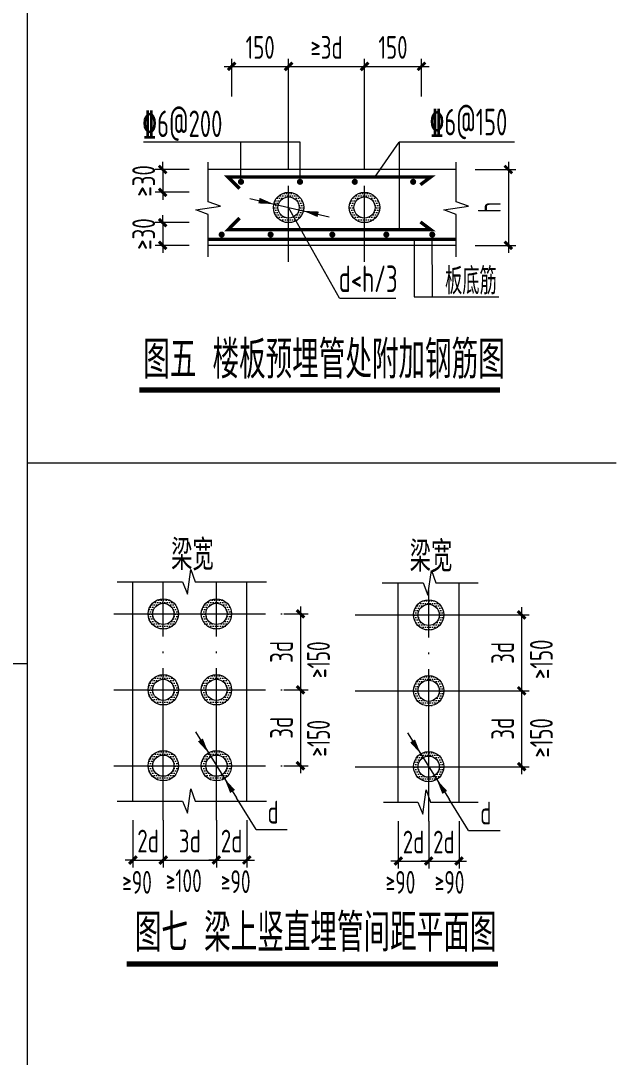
# Model space of a CAD drawing. Extents: x -129922 to 1190196, y -520662 to 139923.
# Drawn here: x -45341 to -37590, y -225786 to -212128 of the extents above; entities that cross this region are included whole.
import ezdxf

# ---------------------------------------------------------------- set-up
doc = ezdxf.new("R2010")
doc.units = 0
doc.header["$LTSCALE"] = 1000
doc.header["$MEASUREMENT"] = 0
doc.linetypes.add('DOTE', pattern=[2.42, 2, -0.2, 0.02, -0.2])
doc.layers.add('$AUDIT_BAD_LAYER3', color=7, linetype='Continuous')
for name, color, linetype, lineweight in [('S-基础-DIM', 3, 'Continuous', 20), ('S-墙柱-REIN', 1, 'Continuous', 20), ('S-大样-HATCH', 251, 'Continuous', 9), ('S-大样-实线', 2, 'Continuous', 20), ('S-轴网-轴线', 1, 'DOTE', 9), ('S-通用-TAB', 7, 'Continuous', 20), ('S-通用-TEXT', 7, 'Continuous', 20), ('S-通用-THIN', 7, 'Continuous', 20)]:
    doc.layers.add(name, color=color, linetype=linetype, lineweight=lineweight)
doc.styles.add('TSSD_Dimension', font='tssdeng.shx', dxfattribs={"width": 0.7, "bigfont": 'HZTXT.SHX'})
doc.styles.add('TSSD_Rein', font='tssdeng.shx', dxfattribs={"width": 0.7, "bigfont": 'hztxt.shx'})
doc.styles.add('TSSD_Rein_300(数字)', font='Tssdeng.shx', dxfattribs={"width": 0.65, "height": 300, "bigfont": 'hztxt.shx'})
doc.styles.add('TSSD_Rein_350（文字）', font='Tssdeng.shx', dxfattribs={"width": 0.65, "height": 350, "bigfont": 'hztxt.shx'})
doc.dimstyles.new('TSSD_20_100', dxfattribs={"dimtxt": 250, "dimasz": 100, "dimexe": 100, "dimexo": 250, "dimgap": 100, "dimtad": 1, "dimdec": 0, "dimlfac": 0.2, "dimzin": 0, "dimdsep": 46, "dimtxsty": 'TSSD_Dimension', "dimblk": 'ARCHTICK', "dimcen": 0, "dimdle": 100, "dimclrt": 7, "dimadec": 0, "dimazin": 0, "dimtfac": 1, "dimtdec": 0, "dimtix": 1, "dimtmove": 2, "dimatfit": 3, "dimfxl": 0, "dimtolj": 1, "dimtzin": 0, "dimarcsym": 0})
pattern_1 = [(360, (79472.4, 295094.177), (15.625, 31.25), [0, -31.25])]

# ---------------------------------------------------------------- blocks, each defined once
blk = doc.blocks.new('_ArchTick')
at = {"color": 0, "linetype": 'ByBlock', "const_width": 0.4}
blk.add_lwpolyline([(-0.5, -0.5), (0.5, 0.5)], dxfattribs=at)
blk = doc.blocks.new('*D992')
at = {"layer": '$AUDIT_BAD_LAYER3', "color": 0, "lineweight": -2, "transparency": 16777216}
for p, q in [((181505, 296296), (181505, 295096)), ((181286, 296196), (181605, 296196)), ((181286, 295196), (181605, 295196))]:
    blk.add_line(p, q, dxfattribs=at)
at = {"layer": 'Defpoints', "color": 0, "transparency": 16777216}
for p in [(181036, 296196), (181036, 295196), (181505, 295196)]:
    blk.add_point(p, dxfattribs=at)
at = {"layer": '$AUDIT_BAD_LAYER3', "color": 0, "lineweight": -2, "transparency": 16777216, "xscale": 100, "yscale": 100, "zscale": 100}
for p, rotation in [((181505, 296196), 90), ((181505, 295196), 270)]:
    blk.add_blockref('_ArchTick', p, dxfattribs=dict(at, rotation=rotation))
at = {"layer": '$AUDIT_BAD_LAYER3', "color": 7, "transparency": 16777216, "insert": (181255, 295696), "char_height": 300, "attachment_point": 5, "rotation": 90, "style": 'TSSD_Dimension'}
blk.add_mtext('\\A1;3d', dxfattribs=at)
blk = doc.blocks.new('*D993')
at = {"layer": '$AUDIT_BAD_LAYER3', "color": 0, "lineweight": -2, "transparency": 16777216}
for p, q in [((181505, 295296), (181505, 294096)), ((181286, 295196), (181605, 295196)), ((181286, 294196), (181605, 294196))]:
    blk.add_line(p, q, dxfattribs=at)
at = {"layer": 'Defpoints', "color": 0, "transparency": 16777216}
for p in [(181036, 295196), (181036, 294196), (181505, 294196)]:
    blk.add_point(p, dxfattribs=at)
at = {"layer": '$AUDIT_BAD_LAYER3', "color": 0, "lineweight": -2, "transparency": 16777216, "xscale": 100, "yscale": 100, "zscale": 100}
for p, rotation in [((181505, 295196), 90), ((181505, 294196), 270)]:
    blk.add_blockref('_ArchTick', p, dxfattribs=dict(at, rotation=rotation))
at = {"layer": '$AUDIT_BAD_LAYER3', "color": 7, "transparency": 16777216, "insert": (181255, 294696), "char_height": 300, "attachment_point": 5, "rotation": 90, "style": 'TSSD_Dimension'}
blk.add_mtext('\\A1;3d', dxfattribs=at)
blk = doc.blocks.new('*D994')
at = {"layer": '$AUDIT_BAD_LAYER3', "color": 0, "lineweight": -2, "transparency": 16777216}
for p, q in [((184418, 296283), (184418, 295083)), ((184199, 296183), (184518, 296183)), ((184199, 295183), (184518, 295183))]:
    blk.add_line(p, q, dxfattribs=at)
at = {"layer": 'Defpoints', "color": 0, "transparency": 16777216}
for p in [(183949, 296183), (183949, 295183), (184418, 295183)]:
    blk.add_point(p, dxfattribs=at)
at = {"layer": '$AUDIT_BAD_LAYER3', "color": 0, "lineweight": -2, "transparency": 16777216, "xscale": 100, "yscale": 100, "zscale": 100}
for p, rotation in [((184418, 296183), 90), ((184418, 295183), 270)]:
    blk.add_blockref('_ArchTick', p, dxfattribs=dict(at, rotation=rotation))
at = {"layer": '$AUDIT_BAD_LAYER3', "color": 7, "transparency": 16777216, "insert": (184168, 295683), "char_height": 300, "attachment_point": 5, "rotation": 90, "style": 'TSSD_Dimension'}
blk.add_mtext('\\A1;3d', dxfattribs=at)
blk = doc.blocks.new('*D995')
at = {"layer": '$AUDIT_BAD_LAYER3', "color": 0, "lineweight": -2, "transparency": 16777216}
for p, q in [((184199, 295183), (184518, 295183)), ((184418, 295283), (184418, 294083)), ((184199, 294183), (184518, 294183))]:
    blk.add_line(p, q, dxfattribs=at)
at = {"layer": 'Defpoints', "color": 0, "transparency": 16777216}
for p in [(183949, 295183), (183949, 294183), (184418, 294183)]:
    blk.add_point(p, dxfattribs=at)
at = {"layer": '$AUDIT_BAD_LAYER3', "color": 0, "lineweight": -2, "transparency": 16777216, "xscale": 100, "yscale": 100, "zscale": 100}
for p, rotation in [((184418, 295183), 90), ((184418, 294183), 270)]:
    blk.add_blockref('_ArchTick', p, dxfattribs=dict(at, rotation=rotation))
at = {"layer": '$AUDIT_BAD_LAYER3', "color": 7, "transparency": 16777216, "insert": (184168, 294683), "char_height": 300, "attachment_point": 5, "rotation": 90, "style": 'TSSD_Dimension'}
blk.add_mtext('\\A1;3d', dxfattribs=at)
blk = doc.blocks.new('*D996')
at = {"layer": '$AUDIT_BAD_LAYER3', "color": 0, "lineweight": -2, "transparency": 16777216}
for p, q in [((179298, 293480), (179298, 292853)), ((179698, 293480), (179698, 292853)), ((179298, 292953), (179198, 292953)), ((179298, 292953), (179698, 292953)), ((179698, 292953), (179798, 292953))]:
    blk.add_line(p, q, dxfattribs=at)
at = {"layer": 'Defpoints', "color": 0, "transparency": 16777216}
for p in [(179298, 293730), (179698, 293730), (179698, 292953)]:
    blk.add_point(p, dxfattribs=at)
at = {"layer": '$AUDIT_BAD_LAYER3', "color": 0, "lineweight": -2, "transparency": 16777216, "xscale": 100, "yscale": 100, "zscale": 100}
blk.add_blockref('_ArchTick', (179298, 292953), dxfattribs=at)
at = {"layer": '$AUDIT_BAD_LAYER3', "color": 0, "lineweight": -2, "transparency": 16777216, "xscale": 100, "yscale": 100, "zscale": 100, "rotation": 180}
blk.add_blockref('_ArchTick', (179698, 292953), dxfattribs=at)
at = {"layer": '$AUDIT_BAD_LAYER3', "color": 7, "transparency": 16777216, "insert": (179498, 293203), "char_height": 300, "attachment_point": 5, "style": 'TSSD_Dimension'}
blk.add_mtext('\\A1;2d', dxfattribs=at)
blk = doc.blocks.new('*D997')
at = {"layer": '$AUDIT_BAD_LAYER3', "color": 0, "lineweight": -2, "transparency": 16777216}
for p, q in [((179698, 293480), (179698, 292853)), ((180398, 293480), (180398, 292853)), ((179598, 292953), (180498, 292953))]:
    blk.add_line(p, q, dxfattribs=at)
at = {"layer": 'Defpoints', "color": 0, "transparency": 16777216}
for p in [(179698, 293730), (180398, 293730), (180398, 292953)]:
    blk.add_point(p, dxfattribs=at)
at = {"layer": '$AUDIT_BAD_LAYER3', "color": 0, "lineweight": -2, "transparency": 16777216, "xscale": 100, "yscale": 100, "zscale": 100, "rotation": 180}
blk.add_blockref('_ArchTick', (179698, 292953), dxfattribs=at)
at = {"layer": '$AUDIT_BAD_LAYER3', "color": 0, "lineweight": -2, "transparency": 16777216, "xscale": 100, "yscale": 100, "zscale": 100}
blk.add_blockref('_ArchTick', (180398, 292953), dxfattribs=at)
at = {"layer": '$AUDIT_BAD_LAYER3', "color": 7, "transparency": 16777216, "insert": (180048, 293203), "char_height": 300, "attachment_point": 5, "style": 'TSSD_Dimension'}
blk.add_mtext('\\A1;3d', dxfattribs=at)
blk = doc.blocks.new('*D998')
at = {"layer": '$AUDIT_BAD_LAYER3', "color": 0, "lineweight": -2, "transparency": 16777216}
for p, q in [((180398, 293480), (180398, 292853)), ((180798, 293480), (180798, 292853)), ((180398, 292953), (180298, 292953)), ((180398, 292953), (180798, 292953)), ((180798, 292953), (180898, 292953))]:
    blk.add_line(p, q, dxfattribs=at)
at = {"layer": 'Defpoints', "color": 0, "transparency": 16777216}
for p in [(180398, 293730), (180798, 293730), (180798, 292953)]:
    blk.add_point(p, dxfattribs=at)
at = {"layer": '$AUDIT_BAD_LAYER3', "color": 0, "lineweight": -2, "transparency": 16777216, "xscale": 100, "yscale": 100, "zscale": 100}
blk.add_blockref('_ArchTick', (180398, 292953), dxfattribs=at)
at = {"layer": '$AUDIT_BAD_LAYER3', "color": 0, "lineweight": -2, "transparency": 16777216, "xscale": 100, "yscale": 100, "zscale": 100, "rotation": 180}
blk.add_blockref('_ArchTick', (180798, 292953), dxfattribs=at)
at = {"layer": '$AUDIT_BAD_LAYER3', "color": 7, "transparency": 16777216, "insert": (180598, 293203), "char_height": 300, "attachment_point": 5, "style": 'TSSD_Dimension'}
blk.add_mtext('\\A1;2d', dxfattribs=at)
blk = doc.blocks.new('*D999')
at = {"layer": '$AUDIT_BAD_LAYER3', "color": 0, "lineweight": -2, "transparency": 16777216}
for p, q in [((183194, 293467), (183194, 292840)), ((183594, 293467), (183594, 292840)), ((183194, 292940), (183094, 292940)), ((183194, 292940), (183594, 292940)), ((183594, 292940), (183694, 292940))]:
    blk.add_line(p, q, dxfattribs=at)
at = {"layer": 'Defpoints', "color": 0, "transparency": 16777216}
for p in [(183194, 293717), (183594, 293717), (183594, 292940)]:
    blk.add_point(p, dxfattribs=at)
at = {"layer": '$AUDIT_BAD_LAYER3', "color": 0, "lineweight": -2, "transparency": 16777216, "xscale": 100, "yscale": 100, "zscale": 100}
blk.add_blockref('_ArchTick', (183194, 292940), dxfattribs=at)
at = {"layer": '$AUDIT_BAD_LAYER3', "color": 0, "lineweight": -2, "transparency": 16777216, "xscale": 100, "yscale": 100, "zscale": 100, "rotation": 180}
blk.add_blockref('_ArchTick', (183594, 292940), dxfattribs=at)
at = {"layer": '$AUDIT_BAD_LAYER3', "color": 7, "transparency": 16777216, "insert": (183394, 293190), "char_height": 300, "attachment_point": 5, "style": 'TSSD_Dimension'}
blk.add_mtext('\\A1;2d', dxfattribs=at)
blk = doc.blocks.new('*D1000')
at = {"layer": '$AUDIT_BAD_LAYER3', "color": 0, "lineweight": -2, "transparency": 16777216}
for p, q in [((182794, 293467), (182794, 292840)), ((183194, 293467), (183194, 292840)), ((182794, 292940), (182694, 292940)), ((182794, 292940), (183194, 292940)), ((183194, 292940), (183294, 292940))]:
    blk.add_line(p, q, dxfattribs=at)
at = {"layer": 'Defpoints', "color": 0, "transparency": 16777216}
for p in [(182794, 293717), (183194, 293717), (183194, 292940)]:
    blk.add_point(p, dxfattribs=at)
at = {"layer": '$AUDIT_BAD_LAYER3', "color": 0, "lineweight": -2, "transparency": 16777216, "xscale": 100, "yscale": 100, "zscale": 100}
blk.add_blockref('_ArchTick', (182794, 292940), dxfattribs=at)
at = {"layer": '$AUDIT_BAD_LAYER3', "color": 0, "lineweight": -2, "transparency": 16777216, "xscale": 100, "yscale": 100, "zscale": 100, "rotation": 180}
blk.add_blockref('_ArchTick', (183194, 292940), dxfattribs=at)
at = {"layer": '$AUDIT_BAD_LAYER3', "color": 7, "transparency": 16777216, "insert": (182994, 293190), "char_height": 300, "attachment_point": 5, "style": 'TSSD_Dimension'}
blk.add_mtext('\\A1;2d', dxfattribs=at)
blk = doc.blocks.new('*D977')
at = {"layer": '$AUDIT_BAD_LAYER3', "color": 0, "lineweight": -2, "transparency": 16777216}
for p, q in [((180599, 303016), (180599, 303511)), ((181349, 303016), (181349, 303511)), ((180499, 303411), (181449, 303411))]:
    blk.add_line(p, q, dxfattribs=at)
at = {"layer": 'Defpoints', "color": 0, "transparency": 16777216}
for p in [(181349, 303411), (180599, 302766), (181349, 302766)]:
    blk.add_point(p, dxfattribs=at)
at = {"layer": '$AUDIT_BAD_LAYER3', "color": 0, "lineweight": -2, "transparency": 16777216, "xscale": 100, "yscale": 100, "zscale": 100, "rotation": 180}
blk.add_blockref('_ArchTick', (180599, 303411), dxfattribs=at)
at = {"layer": '$AUDIT_BAD_LAYER3', "color": 0, "lineweight": -2, "transparency": 16777216, "xscale": 100, "yscale": 100, "zscale": 100}
blk.add_blockref('_ArchTick', (181349, 303411), dxfattribs=at)
at = {"layer": '$AUDIT_BAD_LAYER3', "color": 7, "transparency": 16777216, "insert": (180974, 303661), "char_height": 300, "attachment_point": 5, "style": 'TSSD_Dimension'}
blk.add_mtext('\\A1;150', dxfattribs=at)
blk = doc.blocks.new('*D978')
at = {"layer": '$AUDIT_BAD_LAYER3', "color": 0, "lineweight": -2, "transparency": 16777216}
for p, q in [((181349, 303016), (181349, 303511)), ((182349, 303016), (182349, 303511)), ((181249, 303411), (182449, 303411))]:
    blk.add_line(p, q, dxfattribs=at)
at = {"layer": 'Defpoints', "color": 0, "transparency": 16777216}
for p in [(182349, 303411), (181349, 302766), (182349, 302766)]:
    blk.add_point(p, dxfattribs=at)
at = {"layer": '$AUDIT_BAD_LAYER3', "color": 0, "lineweight": -2, "transparency": 16777216, "xscale": 100, "yscale": 100, "zscale": 100, "rotation": 180}
blk.add_blockref('_ArchTick', (181349, 303411), dxfattribs=at)
at = {"layer": '$AUDIT_BAD_LAYER3', "color": 0, "lineweight": -2, "transparency": 16777216, "xscale": 100, "yscale": 100, "zscale": 100}
blk.add_blockref('_ArchTick', (182349, 303411), dxfattribs=at)
at = {"layer": '$AUDIT_BAD_LAYER3', "color": 7, "transparency": 16777216, "insert": (181849, 303661), "char_height": 300, "attachment_point": 5, "style": 'TSSD_Dimension'}
blk.add_mtext('\\A1;≥3d', dxfattribs=at)
blk = doc.blocks.new('*D979')
at = {"layer": '$AUDIT_BAD_LAYER3', "color": 0, "lineweight": -2, "transparency": 16777216}
for p, q in [((182349, 303016), (182349, 303511)), ((183099, 303016), (183099, 303511)), ((182249, 303411), (183199, 303411))]:
    blk.add_line(p, q, dxfattribs=at)
at = {"layer": 'Defpoints', "color": 0, "transparency": 16777216}
for p in [(183099, 303411), (182349, 302766), (183099, 302766)]:
    blk.add_point(p, dxfattribs=at)
at = {"layer": '$AUDIT_BAD_LAYER3', "color": 0, "lineweight": -2, "transparency": 16777216, "xscale": 100, "yscale": 100, "zscale": 100, "rotation": 180}
blk.add_blockref('_ArchTick', (182349, 303411), dxfattribs=at)
at = {"layer": '$AUDIT_BAD_LAYER3', "color": 0, "lineweight": -2, "transparency": 16777216, "xscale": 100, "yscale": 100, "zscale": 100}
blk.add_blockref('_ArchTick', (183099, 303411), dxfattribs=at)
at = {"layer": '$AUDIT_BAD_LAYER3', "color": 7, "transparency": 16777216, "insert": (182724, 303661), "char_height": 300, "attachment_point": 5, "style": 'TSSD_Dimension'}
blk.add_mtext('\\A1;150', dxfattribs=at)
blk = doc.blocks.new('*D980')
at = {"layer": '$AUDIT_BAD_LAYER3', "color": 0, "lineweight": -2, "transparency": 16777216}
for p, q in [((179690, 302052), (179690, 302152)), ((180039, 302052), (179590, 302052)), ((179690, 302052), (179690, 301752)), ((180039, 301752), (179590, 301752)), ((179690, 301752), (179690, 301652))]:
    blk.add_line(p, q, dxfattribs=at)
at = {"layer": 'Defpoints', "color": 0, "transparency": 16777216}
for p in [(180289, 302052), (179690, 301752), (180289, 301752)]:
    blk.add_point(p, dxfattribs=at)
at = {"layer": '$AUDIT_BAD_LAYER3', "color": 0, "lineweight": -2, "transparency": 16777216, "xscale": 100, "yscale": 100, "zscale": 100}
for p, rotation in [((179690, 302052), 270), ((179690, 301752), 90)]:
    blk.add_blockref('_ArchTick', p, dxfattribs=dict(at, rotation=rotation))
at = {"layer": '$AUDIT_BAD_LAYER3', "color": 7, "transparency": 16777216, "insert": (179440, 301902), "char_height": 300, "attachment_point": 5, "rotation": 90, "style": 'TSSD_Dimension'}
blk.add_mtext('\\A1;≥30', dxfattribs=at)
blk = doc.blocks.new('*D981')
at = {"layer": '$AUDIT_BAD_LAYER3', "color": 0, "lineweight": -2, "transparency": 16777216}
for p, q in [((179690, 301352), (179690, 301452)), ((180039, 301352), (179590, 301352)), ((179690, 301352), (179690, 301052)), ((180039, 301052), (179590, 301052)), ((179690, 301052), (179690, 300952))]:
    blk.add_line(p, q, dxfattribs=at)
at = {"layer": 'Defpoints', "color": 0, "transparency": 16777216}
for p in [(180289, 301352), (179690, 301052), (180289, 301052)]:
    blk.add_point(p, dxfattribs=at)
at = {"layer": '$AUDIT_BAD_LAYER3', "color": 0, "lineweight": -2, "transparency": 16777216, "xscale": 100, "yscale": 100, "zscale": 100}
for p, rotation in [((179690, 301352), 270), ((179690, 301052), 90)]:
    blk.add_blockref('_ArchTick', p, dxfattribs=dict(at, rotation=rotation))
at = {"layer": '$AUDIT_BAD_LAYER3', "color": 7, "transparency": 16777216, "insert": (179440, 301202), "char_height": 300, "attachment_point": 5, "rotation": 90, "style": 'TSSD_Dimension'}
blk.add_mtext('\\A1;≥30', dxfattribs=at)
blk = doc.blocks.new('*D982')
at = {"layer": '$AUDIT_BAD_LAYER3', "color": 0, "lineweight": -2, "transparency": 16777216}
for p, q in [((184243, 302152), (184243, 300952)), ((183806, 302052), (184343, 302052)), ((183806, 301052), (184343, 301052))]:
    blk.add_line(p, q, dxfattribs=at)
at = {"layer": 'Defpoints', "color": 0, "transparency": 16777216}
for p in [(183556, 302052), (183556, 301052), (184243, 301052)]:
    blk.add_point(p, dxfattribs=at)
at = {"layer": '$AUDIT_BAD_LAYER3', "color": 0, "lineweight": -2, "transparency": 16777216, "xscale": 100, "yscale": 100, "zscale": 100}
for p, rotation in [((184243, 302052), 90), ((184243, 301052), 270)]:
    blk.add_blockref('_ArchTick', p, dxfattribs=dict(at, rotation=rotation))
at = {"layer": '$AUDIT_BAD_LAYER3', "color": 7, "transparency": 16777216, "insert": (183993, 301552), "char_height": 300, "attachment_point": 5, "rotation": 90, "style": 'TSSD_Dimension'}
blk.add_mtext('\\A1;h', dxfattribs=at)
blk = doc.blocks.new('SSDFGH')
at = {"layer": 'S-大样-HATCH'}
h = blk.add_hatch(dxfattribs=at)
h.set_pattern_fill('DOTS', color=256, scale=500, style=0)
h.set_pattern_definition([(4e-07, (77822.283, 289738.62), (15.625, 31.25), [0, -31.25])])
h.paths.add_polyline_path([(179898.4, 296196, 1), (179498.4, 296196, 1)])
h.paths.add_polyline_path([(179838.4, 296196, 1), (179558.4, 296196, 1)], flags=16)
h = blk.add_hatch(dxfattribs=at)
h.set_pattern_fill('DOTS', color=256, scale=500, style=0)
h.set_pattern_definition([(4e-07, (78522.283, 289738.62), (15.625, 31.25), [0, -31.25])])
h.paths.add_polyline_path([(180598.4, 296196, 1), (180198.4, 296196, 1)])
h.paths.add_polyline_path([(180538.4, 296196, 1), (180258.4, 296196, 1)], flags=16)
h = blk.add_hatch(dxfattribs=at)
h.set_pattern_fill('DOTS', color=256, scale=500, style=0)
h.set_pattern_definition([(4e-07, (81317.547, 289725.85), (15.625, 31.25), [0, -31.25])])
h.paths.add_polyline_path([(183393.7, 296183.2, 1), (182993.7, 296183.2, 1)])
h.paths.add_polyline_path([(183333.7, 296183.2, 1), (183053.7, 296183.2, 1)], flags=16)
h = blk.add_hatch(dxfattribs=at)
h.set_pattern_fill('DOTS', color=256, scale=500, style=0)
h.set_pattern_definition([(4e-07, (77822.283, 288738.62), (15.625, 31.25), [0, -31.25])])
h.paths.add_polyline_path([(179898.4, 295196, 1), (179498.4, 295196, 1)])
h.paths.add_polyline_path([(179838.4, 295196, 1), (179558.4, 295196, 1)], flags=16)
h = blk.add_hatch(dxfattribs=at)
h.set_pattern_fill('DOTS', color=256, scale=500, style=0)
h.set_pattern_definition([(4e-07, (78522.283, 288738.62), (15.625, 31.25), [0, -31.25])])
h.paths.add_polyline_path([(180598.4, 295196, 1), (180198.4, 295196, 1)])
h.paths.add_polyline_path([(180538.4, 295196, 1), (180258.4, 295196, 1)], flags=16)
h = blk.add_hatch(dxfattribs=at)
h.set_pattern_fill('DOTS', color=256, scale=500, style=0)
h.set_pattern_definition([(4e-07, (81317.547, 288725.85), (15.625, 31.25), [0, -31.25])])
h.paths.add_polyline_path([(183393.7, 295183.2, 1), (182993.7, 295183.2, 1)])
h.paths.add_polyline_path([(183333.7, 295183.2, 1), (183053.7, 295183.2, 1)], flags=16)
h = blk.add_hatch(dxfattribs=at)
h.set_pattern_fill('DOTS', color=256, scale=500, style=0)
h.set_pattern_definition([(4e-07, (77822.283, 287738.62), (15.625, 31.25), [0, -31.25])])
h.paths.add_polyline_path([(179898.4, 294196, 1), (179498.4, 294196, 1)])
h.paths.add_polyline_path([(179838.4, 294196, 1), (179558.4, 294196, 1)], flags=16)
h = blk.add_hatch(dxfattribs=at)
h.set_pattern_fill('DOTS', color=256, scale=500, style=0)
h.set_pattern_definition([(4e-07, (78522.283, 287738.62), (15.625, 31.25), [0, -31.25])])
h.paths.add_polyline_path([(180598.4, 294196, 1), (180198.4, 294196, 1)])
h.paths.add_polyline_path([(180538.4, 294196, 1), (180258.4, 294196, 1)], flags=16)
h = blk.add_hatch(dxfattribs=at)
h.set_pattern_fill('DOTS', color=256, scale=500, style=0)
h.set_pattern_definition([(4e-07, (81317.547, 287725.85), (15.625, 31.25), [0, -31.25])])
h.paths.add_polyline_path([(183393.7, 294183.2, 1), (182993.7, 294183.2, 1)])
h.paths.add_polyline_path([(183333.7, 294183.2, 1), (183053.7, 294183.2, 1)], flags=16)
at = {"layer": 'Defpoints', "color": 0, "linetype": 'ByBlock'}
blk.add_point((179298.4, 295436.1), dxfattribs=at)
at = {"layer": 'S-基础-DIM'}
for p, q in [((180120.3, 294641.4), (180662.8, 293772.7)), ((182915.6, 294628.6), (183461.5, 293754.4))]:
    blk.add_line(p, q, dxfattribs=at)
for points in [[(180292.5, 294365.7, 0, 75, 0), (180186.6, 294535.3, 75, 75, 0)], [(183087.8, 294352.9, 0, 75, 0), (182981.8, 294522.5, 75, 75, 0)], [(180504.4, 294026.4, 0, 75, 0), (180610.3, 293856.7, 75, 75, 0)], [(183299.6, 294013.6, 0, 75, 0), (183405.6, 293844, 75, 75, 0)]]:
    blk.add_lwpolyline(points, format="xyseb", dxfattribs=at)
at = {"layer": 'S-大样-实线'}
for points in [[(179298.4, 293730.3), (179298.4, 296618)], [(180798.4, 293729.5), (180798.4, 296617.3)], [(182793.7, 293716.8), (182793.7, 296604.5)], [(183593.7, 293716.8), (183593.7, 296604.5)]]:
    blk.add_lwpolyline(points, dxfattribs=at)
for centre, radius in [((179698.4, 296196), 200), ((180398.4, 296196), 200), ((183193.7, 296183.2), 200), ((179698.4, 296196), 140), ((180398.4, 296196), 140), ((183193.7, 296183.2), 140), ((179698.4, 295196), 200), ((179698.4, 295196), 140), ((180398.4, 295196), 200), ((180398.4, 295196), 140), ((183193.7, 295183.2), 200), ((183193.7, 295183.2), 140), ((179698.4, 294196), 200), ((179698.4, 294196), 140), ((180398.4, 294196), 200), ((180398.4, 294196), 140), ((183193.7, 294183.2), 200), ((183193.7, 294183.2), 140)]:
    blk.add_circle(centre, radius, dxfattribs=at)
at = {"layer": 'S-轴网-轴线'}
for p, q in [((179698.4, 293479.5), (179698.4, 296617.3)), ((180398.4, 293479.5), (180398.4, 296604.5)), ((183193.7, 293466.8), (183193.7, 296509.3)), ((179045.9, 296196), (181285.5, 296196)), ((182226.2, 296183.2), (184199.1, 296183.2)), ((179045.9, 295196), (181285.5, 295196)), ((182226.2, 295183.2), (184199.1, 295183.2)), ((179045.9, 294196), (181285.5, 294196)), ((182226.2, 294183.2), (184199.1, 294183.2))]:
    blk.add_line(p, q, dxfattribs=at)
at = {"layer": 'S-通用-TEXT'}
for q in [(180662.8, 293772.7), (181330.9, 293355.7)]:
    blk.add_line((180923.2, 293355.7), q, dxfattribs=at)
at = {"layer": 'S-通用-TEXT', "linetype": 'ByBlock'}
for q in [(183461.5, 293754.4), (184137.1, 293342.9)]:
    blk.add_line((183718.4, 293342.9), q, dxfattribs=at)
at = {"layer": 'S-通用-TEXT', "color": 3, "const_width": 70}
blk.add_lwpolyline([(179214.6, 291581.8), (184106.3, 291581.8)], dxfattribs=at)
at = {"layer": 'S-通用-THIN'}
for points in [[(179091, 296617.3), (179951.8, 296617.3), (180015, 296457), (180061.4, 296779.9), (180118.4, 296617.3), (181056.4, 296617.3)], [(182583.1, 296604.5), (183121.1, 296604.5), (183184.3, 296444.2), (183230.8, 296767.1), (183287.8, 296604.5), (183844, 296604.5)], [(179091, 293729.5), (179951.8, 293729.5), (180015, 293569.3), (180061.4, 293892.2), (180118.4, 293729.5), (181056.4, 293729.5)], [(182596.9, 293716.8), (183051.9, 293716.8), (183115.1, 293556.5), (183161.5, 293879.4), (183218.5, 293716.8), (183844, 293716.8)]]:
    blk.add_lwpolyline(points, dxfattribs=at)
at = {"layer": 'S-基础-DIM', "color": 7, "linetype": 'Continuous'}
for style, width, p in [('TSSD_Rein', 0.7, (184828.2, 295338.8)), ('TSSD_Rein_300(数字)', 0.65, (181892.2, 295351.5)), ('TSSD_Rein_300(数字)', 0.65, (181892.2, 294315.8)), ('TSSD_Rein', 0.7, (184828.2, 294303))]:
    blk.add_text('≥150', height=300, rotation=90, dxfattribs=dict(at, style=style, width=width)).set_placement(p)
at = {"layer": 'S-基础-DIM', "color": 7, "linetype": 'Continuous', "style": 'TSSD_Rein_300(数字)', "width": 0.65}
for s, p in [('≥90', (179156.6, 292509.6)), ('≥100', (179730.9, 292529.9)), ('≥90', (180456.5, 292518.3)), ('≥90', (182627.1, 292509.6)), ('≥90', (183273.2, 292509.6))]:
    blk.add_text(s, height=300, dxfattribs=at).set_placement(p)
at = {"layer": 'S-通用-TEXT', "style": 'TSSD_Rein', "width": 0.7}
for p in [(179802, 296773.9), (182943.6, 296751.9)]:
    blk.add_text('梁宽', height=400, rotation=0, dxfattribs=at).set_placement(p)
at = {"layer": 'S-通用-TEXT', "linetype": 'ByBlock', "style": 'TSSD_Rein', "width": 0.7}
for p in [(181070.5, 293434.4), (183872.4, 293421.6)]:
    blk.add_text('d', height=300, rotation=0, dxfattribs=at).set_placement(p)
at = {"layer": 'S-通用-TEXT', "color": 0, "style": 'TSSD_Rein', "width": 0.7}
blk.add_text('图七 梁上竖直埋管间距平面图', height=500, rotation=0, dxfattribs=at).set_placement((179323.2, 291746.8))
at = {"layer": 'S-基础-DIM'}
for base, p1, p2, picture, middle in [((181504.7, 295196), (181035.5, 296196), (181035.5, 295196), '*D992', (181254.7, 295696)), ((184418.3, 295183.2), (183949.1, 296183.2), (183949.1, 295183.2), '*D994', (184168.3, 295683.2)), ((181504.7, 294196), (181035.5, 295196), (181035.5, 294196), '*D993', (181254.7, 294696)), ((184418.3, 294183.2), (183949.1, 295183.2), (183949.1, 294183.2), '*D995', (184168.3, 294683.2))]:
    dim = blk.add_linear_dim(base=base, p1=p1, p2=p2, angle=90, text='3d', dimstyle='TSSD_20_100', override={"dimtxt": 350}, dxfattribs=at)
    dim.commit()
    dim.dimension.update_dxf_attribs({"geometry": picture, "text_midpoint": middle})
for base, p1, p2, text, picture, middle in [((179698.4, 292952.9), (179298.4, 293729.5), (179698.4, 293729.5), '2d', '*D996', (179498.4, 293202.9)), ((180398.4, 292952.9), (179698.4, 293729.5), (180398.4, 293729.5), '3d', '*D997', (180048.4, 293202.9)), ((180798.4, 292952.9), (180398.4, 293729.5), (180798.4, 293729.5), '2d', '*D998', (180598.4, 293202.9))]:
    dim = blk.add_linear_dim(base=base, p1=p1, p2=p2, text=text, dimstyle='TSSD_20_100', override={"dimtxt": 350}, dxfattribs=at)
    dim.commit()
    dim.dimension.update_dxf_attribs({"geometry": picture, "text_midpoint": middle})
for base, p1, p2, picture, middle in [((183193.7, 292940.1), (182793.7, 293716.8), (183193.7, 293716.8), '*D1000', (182993.7, 293190.1)), ((183593.7, 292940.1), (183193.7, 293716.8), (183593.7, 293716.8), '*D999', (183393.7, 293190.1))]:
    dim = blk.add_linear_dim(base=base, p1=p1, p2=p2, text='2d', dimstyle='TSSD_20_100', dxfattribs=at)
    dim.commit()
    dim.dimension.update_dxf_attribs({"geometry": picture, "text_midpoint": middle})
blk = doc.blocks.new('FFGHH')
at = {"layer": 'S-大样-HATCH'}
h = blk.add_hatch(dxfattribs=at)
h.set_pattern_fill('DOTS', color=256, scale=500, style=0)
h.set_pattern_definition(pattern_1)
h.paths.add_polyline_path([(181548.5, 301551.6, 1), (181148.5, 301551.6, 1)])
h.paths.add_polyline_path([(181488.5, 301551.6, 1), (181208.5, 301551.6, 1)], flags=16)
h = blk.add_hatch(dxfattribs=at)
h.set_pattern_fill('DOTS', color=256, scale=500, style=0)
h.set_pattern_definition(pattern_1)
h.paths.add_polyline_path([(182548.5, 301551.6, 1), (182148.5, 301551.6, 1)])
h.paths.add_polyline_path([(182488.5, 301551.6, -1), (182208.5, 301551.6, -1)], flags=16)
at = {"layer": 'Defpoints', "color": 0, "linetype": 'ByBlock'}
for p in [(181348.5, 301524.1), (182348.5, 301558.1)]:
    blk.add_point(p, dxfattribs=at)
at = {"layer": 'S-基础-DIM'}
blk.add_line((180837, 301669.8), (181881.1, 301428.5), dxfattribs=at)
for points in [[(181153.7, 301596.6, 0, 75, 0), (180958.8, 301641.7, 75, 75, 0)], [(181543.4, 301506.5, 0, 75, 0), (181738.3, 301461.5, 75, 75, 0)]]:
    blk.add_lwpolyline(points, format="xyseb", dxfattribs=at)
at = {"layer": 'S-墙柱-REIN', "const_width": 45}
for points in [[(183085, 301851.1), (183218.9, 301951.6), (180552.8, 301951.6), (180702.6, 301801.6)], [(183085, 301360.9), (183218.9, 301260.4), (180552.8, 301260.4), (180702.6, 301410.4)], [(183555.8, 301132.2), (180289, 301132.2)]]:
    blk.add_lwpolyline(points, dxfattribs=at)
at = {"layer": 'S-墙柱-REIN', "const_width": 40}
for points in [[(180701.5, 301889.5, 1), (180741.5, 301889.5, 1)], [(181478.6, 301889.5, 1), (181518.6, 301889.5, 1)], [(182200.6, 301889.5, 1), (182240.6, 301889.5, 1)], [(182969, 301889.5, 1), (183009, 301889.5, 1)], [(180447.1, 301194, 1), (180487.1, 301194, 1)], [(181091.4, 301194, 1), (181131.4, 301194, 1)], [(181904.6, 301194, 1), (181944.6, 301194, 1)], [(182616, 301194, 1), (182656, 301194, 1)], [(183220.6, 301194, 1), (183260.6, 301194, 1)]]:
    blk.add_lwpolyline(points, format="xyb", close=True, dxfattribs=at)
at = {"layer": 'S-大样-实线'}
for p, q in [((183555.8, 302051.6), (180289, 302051.6)), ((183555.8, 301051.6), (180289, 301051.6))]:
    blk.add_line(p, q, dxfattribs=at)
for centre, radius in [((181348.5, 301551.6), 200), ((182348.5, 301551.6), 200), ((181348.5, 301551.6), 140), ((182348.5, 301551.6), 140)]:
    blk.add_circle(centre, radius, dxfattribs=at)
at = {"layer": 'S-轴网-轴线', "lineweight": 13, "ltscale": 0.5}
for p, q in [((181348.5, 300835.5), (181348.5, 303015.6)), ((182348.5, 300835.5), (182348.5, 303015.6))]:
    blk.add_line(p, q, dxfattribs=at)
at = {"layer": 'S-通用-TEXT'}
for p, q in [((181498.9, 302413.6), (179437.3, 302413.6)), ((180719.9, 301856.1), (180719.9, 302413.6)), ((181498.9, 301852.4), (181498.9, 302413.6)), ((182483.9, 301951.6), (182805.2, 302413.6)), ((184323, 302413.6), (182805.2, 302413.6)), ((182805.2, 302413.6), (182805.2, 301260.4)), ((182019.1, 300357.8), (181348.5, 301551.6)), ((183242.4, 300378.9), (183241.7, 301219.4)), ((183001.8, 301151.6), (183001.8, 300374.6)), ((182019.1, 300357.8), (182762.2, 300357.8)), ((183001.8, 300374.6), (184117.2, 300374.6))]:
    blk.add_line(p, q, dxfattribs=at)
at = {"layer": 'S-通用-TEXT', "color": 3, "const_width": 70}
blk.add_lwpolyline([(179382.2, 299144.9), (184131.4, 299144.9)], dxfattribs=at)
at = {"layer": 'S-通用-THIN'}
for points in [[(180289, 300901), (180289, 301459.2), (180128.7, 301522.4), (180451.6, 301568.8), (180289, 301625.9), (180289, 302149.1)], [(183555.8, 300901), (183555.8, 301459.2), (183395.5, 301522.4), (183718.4, 301568.8), (183555.8, 301625.9), (183555.8, 302149.1)]]:
    blk.add_lwpolyline(points, dxfattribs=at)
at = {"layer": 'S-通用-TEXT', "style": 'TSSD_Rein_350（文字）', "width": 0.65}
for s, p in [('\x846@200', (179421.5, 302479.7)), ('\x846@150', (183204.7, 302501.9)), ('d<h/3', (182008, 300436.5)), ('板底筋', (183409, 300406.7))]:
    blk.add_text(s, height=350, dxfattribs=at).set_placement(p)
at = {"layer": 'S-通用-TEXT', "color": 0, "style": 'TSSD_Rein', "width": 0.7}
blk.add_text('图五 楼板预埋管处附加钢筋图', height=500, rotation=0, dxfattribs=at).set_placement((179434, 299297.2))
at = {"layer": 'S-基础-DIM'}
for base, p1, p2, picture, middle in [((181348.5, 303410.5), (180598.5, 302765.6), (181348.5, 302765.6), '*D977', (180973.5, 303660.5)), ((183098.5, 303410.5), (182348.5, 302765.6), (183098.5, 302765.6), '*D979', (182723.5, 303660.5))]:
    dim = blk.add_linear_dim(base=base, p1=p1, p2=p2, dimstyle='TSSD_20_100', override={"dimtxt": 350}, dxfattribs=at)
    dim.commit()
    dim.dimension.update_dxf_attribs({"geometry": picture, "text_midpoint": middle})
dim = blk.add_linear_dim(base=(182348.5, 303410.5), p1=(181348.5, 302765.6), p2=(182348.5, 302765.6), text='≥3d', dimstyle='TSSD_20_100', override={"dimtxt": 350}, dxfattribs=at)
dim.commit()
dim.dimension.update_dxf_attribs({"geometry": '*D978', "text_midpoint": (181848.5, 303660.5)})
for base, p1, p2, text, picture, middle in [((179690.2, 301751.6), (180289, 302051.6), (180289, 301751.6), '≥30', '*D980', (179440.2, 301901.6)), ((184243.4, 301051.6), (183555.8, 302051.6), (183555.8, 301051.6), 'h', '*D982', (183993.4, 301551.6)), ((179690.2, 301051.6), (180289, 301351.6), (180289, 301051.6), '≥30', '*D981', (179440.2, 301201.6))]:
    dim = blk.add_linear_dim(base=base, p1=p1, p2=p2, angle=90, text=text, dimstyle='TSSD_20_100', override={"dimtxt": 350}, dxfattribs=at)
    dim.commit()
    dim.dimension.update_dxf_attribs({"geometry": picture, "text_midpoint": middle})

msp = doc.modelspace()

# ---------------------------------------------------------------- linework, layer by layer
at = {"layer": 'S-通用-TAB'}
for p, q in [((-45257.1, -204377.4), (-45257.1, -239404.2)), ((-45257.1, -217954.7), (-37498.6, -217954.7)), ((-57602.3, -220595.7), (-45257.1, -220595.7))]:
    msp.add_line(p, q, dxfattribs=at)

# ---------------------------------------------------------------- block references
at = {"layer": 'S-通用-TEXT'}
for name in ['FFGHH', 'SSDFGH']:
    msp.add_blockref(name, (-223161.9, -516140.5), dxfattribs=at)

doc.saveas('drawing.dxf')
